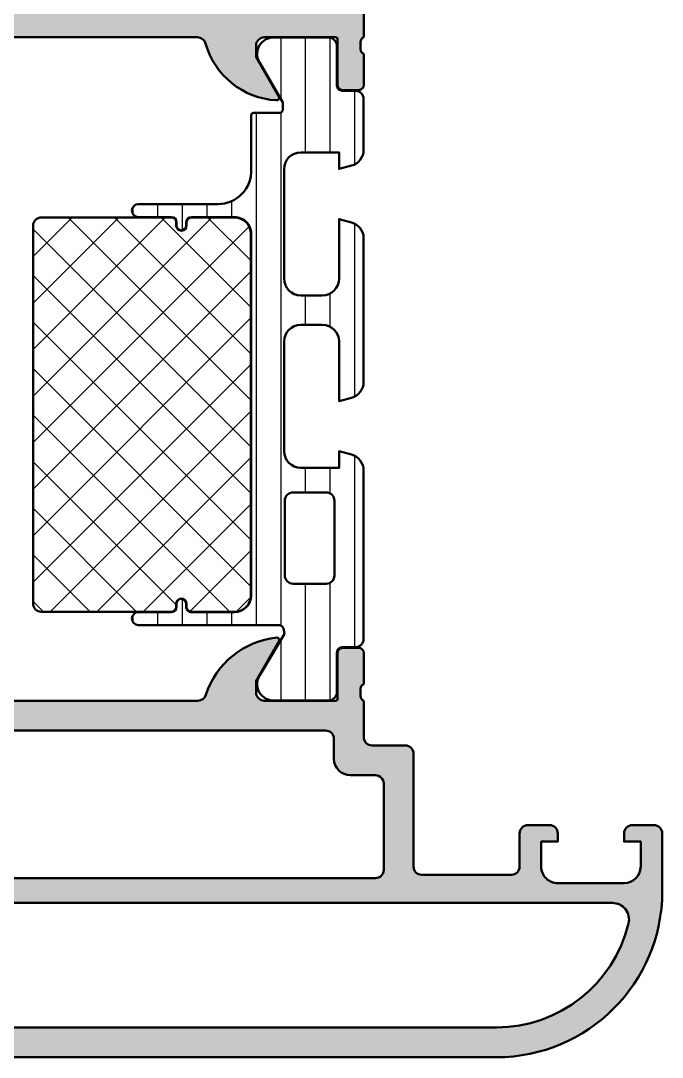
# Model space of a CAD drawing. Extents: x 0 to 75, y 0 to 102.
# Drawn here: x 36.3 to 75, y 0 to 62.5 of the extents above; entities that cross this region are included whole.
import ezdxf

# ---------------------------------------------------------------- set-up
doc = ezdxf.new("R2010")
doc.units = 0
for name, color, linetype, lineweight in [('0S-Alu contour', 7, 'Continuous', 50), ('0S-Alu hatch', 252, 'Continuous', 25), ('0S-Plastic contour', 254, 'Continuous', 50), ('0S-Plastic hatch', 253, 'Continuous', 25), ('0S-PT contour', 91, 'Continuous', 50), ('0S-PT hatch', 103, 'Continuous', 25)]:
    doc.layers.add(name, color=color, linetype=linetype, lineweight=lineweight)

# ---------------------------------------------------------------- blocks, each defined once
blk = doc.blocks.new('430690__E5E0062D_8118_4E40_9B83_D8DA14C2BE1B_')
at = {"layer": '0S-Alu hatch'}
h = blk.add_hatch(color=256, dxfattribs=at)
edge = h.paths.add_edge_path()
edge.add_ellipse((5.000017198477095, 18.2999971235823), major_axis=(-0.4999999999999864, 0), ratio=1, start_angle=180, end_angle=269.999934430183, ccw=False)
edge.add_line((5.500017198477081, 18.2999971235823), (5.500017198477195, 17.299996551378))
edge.add_ellipse((5.000018880849282, 17.29999486900591), major_axis=(-0.4999983176307435, 0), ratio=1, start_angle=89.99980721371111, end_angle=180.000192786551, ccw=False)
edge.add_line((5.000017198477195, 16.799996551378), (0.5000171984768543, 16.799996551378))
edge.add_arc((0.5000188644716843, 16.29999488538339), 0.5000016659973819, 90.00019090830882, 179.9998090904089)
edge.add_line((1.71984770782e-05, 16.29999655138941), (1.71984770816e-05, 10))
edge.add_arc((10.00001719847704, 9.999999999999986), 9.999999999999957, 180, 269.9999999999998)
edge.add_line((10.00001719847701, 2.84e-14), (65.00000000000026, 0))
edge.add_arc((65.00000000000023, 9.999999999999972), 9.999999999999972, 270.0000000000002, 360)
edge.add_line((75.0000000000002, 9.999999999999968), (74.9999999999998, 13.50000000000017))
edge.add_arc((74.49996948242188, 13.49996948242225), 0.5000305185091918, 0.0034968434056635, 89.99650315717567)
edge.add_line((74.4999999999948, 14.00000000000018), (73.19998168944792, 14.00000000000011))
edge.add_arc((73.19996642949953, 13.5000305142604), 0.4999694859725901, 89.99825123199821, 180.0078688569588)
edge.add_line((72.69999694824205, 13.49996184972019), (72.69999694824233, 13))
edge.add_line((72.69999694824233, 13), (73.69999694824187, 13.00000000000017))
edge.add_line((73.69999694824187, 13.00000000000017), (73.69999694824244, 11.5000000000003))
edge.add_ellipse((72.6999654886017, 11.50003145964108), major_axis=(-1.000031460135576, 0), ratio=1, start_angle=90.00180244786259, end_angle=179.9981975521923, ccw=False)
edge.add_line((72.69999694824119, 10.50000000000034), (68.69999694823153, 10.50000000000013))
edge.add_ellipse((68.69999694824182, 11.50000000002951), major_axis=(-1.000000000029384, 0), ratio=1, start_angle=-0.0004371304394226172, end_angle=89.99999999941048, ccw=False)
edge.add_line((67.69999694824153, 11.50000762939494), (67.69999694824256, 13.00000000000007))
edge.add_line((67.69999694824256, 13.00000000000007), (68.69999694824187, 13.00000000000045))
edge.add_line((68.69999694824187, 13.00000000000045), (68.69999694824187, 13.50000000000045))
edge.add_arc((68.19996643066409, 13.49996948242217), 0.5000305185090497, 0.0034968434056635, 89.99650315719192)
edge.add_line((68.19999694823687, 13.99999999999995), (66.89999389648372, 14.00000000000023))
edge.add_arc((66.90000205844106, 13.49999183804311), 0.500008162023732, 90.00093527614877, 179.999064723801)
edge.add_line((66.39999389648393, 13.50000000000089), (66.39999389648406, 11.50000000000094))
edge.add_ellipse((65.89996337890544, 11.50003051757919), major_axis=(-0.5000305185098881, 0), ratio=1, start_angle=90.00349684281298, end_angle=179.9965031565945, ccw=False)
edge.add_line((65.89999389647826, 11.00000000000057), (60.49999999999991, 11.00000000000028))
edge.add_ellipse((60.50000816195741, 11.50000816195801), major_axis=(-0.5000081620243395, 0), ratio=1, start_angle=0.0009352761990157887, end_angle=89.99906472383333, ccw=False)
edge.add_line((59.99999999999968, 11.50000000000023), (59.99999999999968, 18.30000305175838))
edge.add_arc((59.5000152585565, 18.3000183100818), 0.4999847416760091, 359.9982514715724, 450.0000000006001)
edge.add_line((59.50001525855126, 18.80000305175781), (57.50000762938944, 18.80000305175775))
edge.add_ellipse((57.4999923713038, 19.29998779349307), major_axis=(-0.4999847419681343, 0), ratio=1, start_angle=0.0008742896432067937, end_angle=90.0017485011789, ccw=False)
edge.add_line((57.00000762939388, 19.29998016410945), (56.99997329937824, 21.49999999999983))
edge.add_ellipse((57.07880974592126, 21.76752059199309), major_axis=(-0.2788950563275647, 0), ratio=1, start_angle=-1.1645893740703173, end_angle=73.58012358052042, ccw=False)
edge.add_line((56.79997229937807, 21.77318899999133), (56.79997229937831, 22.22678299999177))
edge.add_ellipse((57.07884039502123, 22.23244365946871), major_axis=(-0.2789255417368994, 0), ratio=1, start_angle=-73.57540544466792, end_angle=1.1628700728628019, ccw=False)
edge.add_line((56.99997329937824, 22.49998699999144), (56.99997329937835, 24.37999799999972))
edge.add_arc((56.69997329937809, 24.37999799999972), 0.3000000000002601, 0, 89.99999999998506)
edge.add_line((56.69997329937817, 24.67999799999998), (55.71999898033542, 24.67999800000001))
edge.add_arc((55.71999898033539, 24.37999799999998), 0.3000000000000327, 89.99999999999324, 180)
edge.add_line((55.41999898033535, 24.37999799999998), (55.41999898033558, 21.62000000000006))
edge.add_ellipse((55.29999898033581, 21.62000000000002), major_axis=(-0.1199999999997629, 0), ratio=1, start_angle=89.99999999999329, end_angle=180, ccw=False)
edge.add_line((55.2999989803358, 21.50000000000026), (50.99998092877266, 21.50000000000047))
edge.add_ellipse((50.99997060866207, 21.99998967988976), major_axis=(-0.4999896799958031, 0), ratio=1, start_angle=-0.001182622279827683, end_angle=90.00118262197122, ccw=False)
edge.add_line((50.49998092877277, 22.00000000000036), (50.49998092877323, 22.69999694824287))
edge.add_line((50.49998092877323, 22.69999694824287), (51.88822555767925, 25.1045227050783))
edge.add_arc((51.76126084461743, 25.16120419576186), 0.1390425465423452, 335.9423438028418, 455.6316827674685)
edge.add_arc((52.23828222420831, 20.32370918617875), 5.000000000000285, 95.63168276745193, 162.2550624251304)
edge.add_ellipse((46.99995719539424, 22.00000000000028), major_axis=(-0.4999999999999212, 0), ratio=1, start_angle=90.00000000000318, end_angle=162.2550624251343, ccw=False)
edge.add_line((46.99995719539427, 21.50000000000035), (16.49234549921826, 21.5))
edge.add_ellipse((16.49234549921834, 21.99999999999982), major_axis=(-0.4999999999998224, 0), ratio=1, start_angle=17.744937574853907, end_angle=89.99999999999102, ccw=False)
edge.add_arc((11.25402047040422, 20.32370918617872), 5.000000000000309, 17.74493757486587, 84.36831723254801)
edge.add_arc((11.73104184999533, 25.16120419576173), 0.1390425465424489, 84.36831723262974, 204.057656197141)
edge.add_line((11.6040771369334, 25.10452270507816), (12.99232176583965, 22.6999969482425))
edge.add_line((12.99232176583965, 22.6999969482425), (12.99232176583953, 22.0000000000002))
edge.add_ellipse((12.49233208594975, 21.99998967989006), major_axis=(-0.4999896799962934, 0), ratio=1, start_angle=89.99881737801991, end_angle=180.0011826219717, ccw=False)
edge.add_line((12.49232176583908, 21.50000000000027), (8.192303714276903, 21.5000000000002))
edge.add_ellipse((8.192303714276903, 21.61999999999991), major_axis=(-0.1199999999997168, 0), ratio=1, start_angle=0, end_angle=90, ccw=False)
edge.add_line((8.072303714277187, 21.61999999999991), (8.07230371427707, 24.37999800000019))
edge.add_arc((7.772303714277242, 24.37999800000016), 0.2999999999998266, 0, 90.00000000000273)
edge.add_line((7.772303714277228, 24.67999799999999), (6.792329395234702, 24.67999799999993))
edge.add_arc((6.792329395234602, 24.3799979999995), 0.300000000000427, 89.99999999998101, 180)
edge.add_line((6.492329395234175, 24.3799979999995), (6.49232939523452, 22.49998699999146))
edge.add_ellipse((6.413462299591202, 22.2324436594686), major_axis=(-0.2789255417371184, 0), ratio=1, start_angle=178.8371299270813, end_angle=253.5754054446112, ccw=False)
edge.add_line((6.692330395234336, 22.22678299999139), (6.692330395234336, 21.77318899999153))
edge.add_ellipse((6.413492948691441, 21.76752059199307), major_axis=(-0.2788950563272834, 0), ratio=1, start_angle=106.41987641950891, end_angle=181.1645893741176, ccw=False)
edge.add_line((6.49232939523452, 21.50000000000011), (6.49232939523452, 20.79999941240092))
edge.add_line((6.49232939523452, 20.79999941240092), (4.000017198477024, 20.79999941240092))
edge.add_arc((4.000017198477735, 19.79999884019666), 1.000000572204257, 90.00000000004071, 269.9999344301847)
edge.add_line((4.000016054067913, 18.79999826799306), (5.000017770681694, 18.79999712358196))
edge = h.paths.add_edge_path()
edge.add_arc((6.300016435537628, 15.99999636064314), 1, 270, 360)
edge.add_line((7.300016435537628, 15.99999636064314), (7.300016435537624, 18.69999694824248))
edge.add_ellipse((8.300016435537643, 18.69999694824248), major_axis=(-1.000000000000017, 0), ratio=1, start_angle=270.0000000000008, end_angle=360, ccw=False)
edge.add_line((8.300016435537628, 19.6999969482425), (54.70000762939386, 19.6999969482425))
edge.add_ellipse((54.70000762939386, 19.1999969482425), major_axis=(-0.5, 0), ratio=1, start_angle=180, end_angle=270, ccw=False)
edge.add_line((55.20000762939386, 19.1999969482425), (55.20000762939393, 18.00000000000029))
edge.add_arc((56.20000762939391, 18.00000000000029), 0.9999999999999928, 180, 269.9999999999972)
edge.add_line((56.20000762939387, 17.0000000000003), (57.70000457854954, 17.00000000000027))
edge.add_ellipse((57.70000457854949, 16.50000000000028), major_axis=(-0.4999999999999858, 0), ratio=1, start_angle=180, end_angle=269.9999999999951, ccw=False)
edge.add_line((58.20000457854948, 16.49999999990896), (58.20000457760002, 11.29999631295942))
edge.add_ellipse((57.70000457760002, 11.29999631295942), major_axis=(-0.5, 0), ratio=1, start_angle=90, end_angle=180, ccw=False)
edge.add_line((57.70000457760002, 10.79999631295942), (2.300016435537628, 10.79999631295943))
edge.add_ellipse((2.30001527134226, 11.29999514876407), major_axis=(-0.4999988358059877, 0), ratio=1, start_angle=-0.00013340742549416973, end_angle=90.00013340727281, ccw=False)
edge.add_line((1.800016435537628, 11.29999631295951), (1.800016435537625, 14.49999636064537))
edge.add_ellipse((2.300014992644648, 14.49999780353611), major_axis=(-0.4999985571091051, 0), ratio=1, start_angle=-90.0001653438332, end_angle=0.00016534357740738415, ccw=False)
edge.add_line((2.300016435537628, 14.99999636064314), (6.300016435537628, 14.99999636064314))
edge = h.paths.add_edge_path()
edge.add_line((65.00000000000026, 1.800395727157592), (10.00001719847708, 1.800395727157592))
edge.add_ellipse((10.00001719847709, 10.00039572715757), major_axis=(-8.199999999999976, 0), ratio=1, start_angle=13.660406249844186, end_angle=89.99999999999989, ccw=False)
edge.add_ellipse((3.00368681723755, 8.299995422363281), major_axis=(-0.9999999999999712, 0), ratio=1, start_angle=-89.9999999999992, end_angle=13.660406249844527, ccw=False)
edge.add_line((3.003686817237536, 9.299995422363253), (71.9963303812398, 9.299995422363285))
edge.add_ellipse((71.99633038123983, 8.299995422363295), major_axis=(-0.9999999999999893, 0), ratio=1, start_angle=166.339593750155, end_angle=270.00000000000165, ccw=False)
edge.add_ellipse((65.00000000000026, 10.0003957271576), major_axis=(-8.200000000000008, 0), ratio=1, start_angle=90, end_angle=166.3395937501558, ccw=False)
at = {"layer": '0S-Alu contour', "color": 7}
for points in [[(11.6040771369334, 25.10452270507816), (12.99232176583965, 22.6999969482425), (12.99232176583953, 22.0000000000002)], [(50.49998092877277, 22.00000000000036), (50.49998092877323, 22.69999694824287), (51.88822555767925, 25.1045227050783)], [(6.492329395234175, 24.3799979999995), (6.49232939523452, 22.49998699999146)], [(7.772303714277228, 24.67999799999999), (6.792329395234702, 24.67999799999993)], [(8.072303714277187, 21.61999999999991), (8.07230371427707, 24.37999800000019)], [(55.41999898033535, 24.37999799999998), (55.41999898033558, 21.62000000000006)], [(56.69997329937817, 24.67999799999998), (55.71999898033542, 24.67999800000001)], [(56.99997329937824, 22.49998699999144), (56.99997329937835, 24.37999799999972)], [(6.692330395234336, 22.22678299999139), (6.692330395234336, 21.77318899999153)], [(56.79997229937807, 21.77318899999133), (56.79997229937831, 22.22678299999177)], [(6.49232939523452, 21.50000000000011), (6.49232939523452, 20.79999941240092), (4.000017198477024, 20.79999941240092)], [(12.49232176583908, 21.50000000000027), (8.192303714276903, 21.5000000000002)], [(46.99995719539427, 21.50000000000035), (16.49234549921826, 21.5)], [(55.2999989803358, 21.50000000000026), (50.99998092877266, 21.50000000000047)], [(57.00000762939388, 19.29998016410945), (56.99997329937824, 21.49999999999983)], [(8.300016435537628, 19.6999969482425), (54.70000762939386, 19.6999969482425)], [(4.000016054067913, 18.79999826799306), (5.000017770681694, 18.79999712358196)], [(55.20000762939386, 19.1999969482425), (55.20000762939393, 18.00000000000029)], [(59.50001525855126, 18.80000305175781), (57.50000762938944, 18.80000305175775)], [(5.500017198477081, 18.2999971235823), (5.500017198477195, 17.299996551378)], [(7.300016435537628, 15.99999636064314), (7.300016435537624, 18.69999694824248)], [(59.99999999999968, 11.50000000000023), (59.99999999999968, 18.30000305175838)], [(56.20000762939387, 17.0000000000003), (57.70000457854954, 17.00000000000027)], [(1.71984770782e-05, 16.29999655138941), (1.71984770816e-05, 10)], [(5.000017198477195, 16.799996551378), (0.5000171984768543, 16.799996551378)], [(58.20000457854948, 16.49999999990896), (58.20000457760002, 11.29999631295942)], [(1.800016435537628, 11.29999631295951), (1.800016435537625, 14.49999636064537)], [(2.300016435537628, 14.99999636064314), (6.300016435537628, 14.99999636064314)], [(68.19999694823687, 13.99999999999995), (66.89999389648372, 14.00000000000023)], [(74.4999999999948, 14.00000000000018), (73.19998168944792, 14.00000000000011)], [(66.39999389648393, 13.50000000000089), (66.39999389648406, 11.50000000000094)], [(67.69999694824153, 11.50000762939494), (67.69999694824256, 13.00000000000007), (68.69999694824187, 13.00000000000045), (68.69999694824187, 13.50000000000045)], [(72.69999694824205, 13.49996184972019), (72.69999694824233, 13), (73.69999694824187, 13.00000000000017), (73.69999694824244, 11.5000000000003)], [(75.0000000000002, 9.999999999999968), (74.9999999999998, 13.50000000000017)], [(57.70000457760002, 10.79999631295942), (2.300016435537628, 10.79999631295943)], [(65.89999389647826, 11.00000000000057), (60.49999999999991, 11.00000000000028)], [(72.69999694824119, 10.50000000000034), (68.69999694823153, 10.50000000000013)], [(3.003686817237536, 9.299995422363253), (71.9963303812398, 9.299995422363285)], [(65.00000000000026, 1.800395727157592), (10.00001719847708, 1.800395727157592)], [(10.00001719847701, 2.84e-14), (65.00000000000026, 0)]]:
    blk.add_lwpolyline(points, dxfattribs=at)
for centre, radius, start, end in [((11.73104184999533, 25.16120419576173), 0.1390425465424489, 84.36831723262974, 204.057656197141), ((11.25402047040422, 20.32370918617872), 5.000000000000309, 17.74493757486587, 84.36831723254801), ((52.23828222420831, 20.32370918617875), 5.000000000000285, 95.63168276745193, 162.2550624251304), ((51.76126084461743, 25.16120419576186), 0.1390425465423452, 335.9423438028418, 95.63168276746855), ((6.792329395234602, 24.3799979999995), 0.300000000000427, 89.99999999998101, 180), ((7.772303714277242, 24.37999800000016), 0.2999999999998266, 0, 90.00000000000273), ((55.71999898033539, 24.37999799999998), 0.3000000000000327, 89.99999999999324, 180), ((56.69997329937809, 24.37999799999972), 0.3000000000002601, 0, 89.99999999998506), ((4.000017198477735, 19.79999884019666), 1.000000572204257, 90.00000000004071, 269.9999344301847), ((59.5000152585565, 18.3000183100818), 0.4999847416760091, 359.9982514715724, 90.0000000006001), ((56.20000762939391, 18.00000000000029), 0.9999999999999928, 180, 269.9999999999972), ((0.5000188644716843, 16.29999488538339), 0.5000016659973819, 90.00019090830882, 179.9998090904089), ((6.300016435537628, 15.99999636064314), 1, 270, 0), ((66.90000205844106, 13.49999183804311), 0.500008162023732, 90.00093527614877, 179.999064723801), ((68.19996643066409, 13.49996948242217), 0.5000305185090497, 0.0034968434056635, 89.99650315719192), ((73.19996642949953, 13.5000305142604), 0.4999694859725901, 89.99825123199821, 180.0078688569588), ((74.49996948242188, 13.49996948242225), 0.5000305185091918, 0.0034968434056635, 89.99650315717567), ((10.00001719847704, 9.999999999999986), 9.999999999999957, 180, 269.9999999999998), ((65.00000000000023, 9.999999999999972), 9.999999999999972, 270.0000000000002, 0)]:
    blk.add_arc(centre, radius, start, end, dxfattribs=at)
at = {"layer": '0S-Alu contour', "color": 7, "extrusion": (0, 0, -1)}
for centre, radius, start, end in [((-6.413462299591202, 22.2324436594686), 0.2789255417371184, 106.4245945553888, 181.1628700729188), ((-12.49233208594975, 21.99998967989006), 0.4999896799962934, 179.9988173780283, 270.0011826219802), ((-50.99997060866207, 21.99998967988976), 0.4999896799958031, 269.9988173780288, 0.0011826222798784), ((-57.07884039502123, 22.23244365946871), 0.2789255417368994, 358.8371299271372, 73.57540544466796), ((-6.413492948691441, 21.76752059199307), 0.2788950563272834, 178.8354106258824, 253.5801235804911), ((-8.192303714276903, 21.61999999999991), 0.1199999999997168, 270, 0), ((-16.49234549921834, 21.99999999999982), 0.4999999999998224, 270.000000000009, 342.2550624251461), ((-46.99995719539424, 22.00000000000028), 0.4999999999999212, 197.7449375748658, 269.9999999999968), ((-55.29999898033581, 21.62000000000002), 0.119999999999763, 180, 270.0000000000068), ((-57.07880974592126, 21.76752059199309), 0.2788950563275647, 286.4198764194796, 1.164589374070321), ((-8.300016435537643, 18.69999694824248), 1.000000000000017, 0, 89.9999999999992), ((-54.70000762939386, 19.1999969482425), 0.5, 90, 180), ((-5.000017198477095, 18.2999971235823), 0.4999999999999864, 90.00006556981702, 180), ((-57.4999923713038, 19.29998779349307), 0.4999847419681343, 269.9982514988211, 359.9991257103568), ((-5.000018880849282, 17.29999486900591), 0.4999983176307435, 179.999807213449, 270.000192786289), ((-57.70000457854949, 16.50000000000028), 0.4999999999999858, 90.00000000000487, 180), ((-2.300014992644648, 14.49999780353611), 0.4999985571091051, 359.9998346564226, 90.00016534383327), ((-2.30001527134226, 11.29999514876407), 0.4999988358059877, 269.9998665927272, 0.0001334074255184), ((-57.70000457760002, 11.29999631295942), 0.5, 180, 270), ((-60.50000816195741, 11.50000816195801), 0.5000081620243395, 270.0009352761667, 359.999064723801), ((-65.89996337890544, 11.50003051757919), 0.5000305185098881, 180.0034968434056, 269.996503157187), ((-68.69999694824182, 11.50000000002951), 1.000000000029384, 270.0000000005895, 0.000437130439352), ((-72.6999654886017, 11.50003145964108), 1.000031460135576, 180.0018024478078, 269.9981975521374), ((-3.00368681723755, 8.299995422363281), 0.9999999999999712, 346.3395937501555, 89.9999999999992), ((-71.99633038123983, 8.299995422363295), 0.9999999999999893, 89.99999999999837, 193.660406249845), ((-10.00001719847709, 10.00039572715757), 8.199999999999976, 270.0000000000001, 346.3395937501558), ((-65.00000000000026, 10.0003957271576), 8.200000000000008, 193.6604062498443, 270)]:
    blk.add_arc(centre, radius, start, end, dxfattribs=at)
blk = doc.blocks.new('430740__F0255A90_F2E6_4DD7_A3BB_6B92EDA70915_')
at = {"layer": '0S-PT hatch'}
h = blk.add_hatch(dxfattribs=at)
h.set_pattern_fill('ANSI37', color=256, scale=0.625, angle=90, style=0)
h.set_pattern_definition([(135, (0, 0), (-1.403165018917055, -1.403165018917055), []), (225, (0, 0), (1.403165018917055, -1.403165018917055), [])])
edge = h.paths.add_edge_path()
edge.add_line((37.05942525963035, 50.15000068619744), (37.05944433198754, 27.35001070100679))
edge.add_arc((37.54946765048849, 27.35001111092624), 0.4900233185011241, 180.0000479331366, 269.9973009558908)
edge.add_line((37.54944456685891, 26.85998779296881), (45.400018671171, 26.85998779296881))
edge.add_arc((45.400018671171, 27.14998779296888), 0.2900000000000666, 270, 360)
edge.add_line((45.69001867117107, 27.14998779296888), (45.69001867117107, 27.3499877929688))
edge.add_ellipse((46.00001409353436, 27.3499877929688), major_axis=(-0.3099954223632864, 0), ratio=1, start_angle=180, end_angle=360, ccw=False)
edge.add_line((46.31000951589764, 27.3499877929688), (46.31000951589763, 27.14998779296883))
edge.add_arc((46.60000951589766, 27.14998779296883), 0.2900000000000276, 180, 270)
edge.add_line((46.60000951589766, 26.8599877929688), (49.2000114440913, 26.85998779296881))
edge.add_arc((49.2000114440913, 27.84998779296881), 0.9899999999999948, 270, 360.0000501260389)
edge.add_line((50.19001144409092, 27.84998865908458), (50.18999237173362, 49.65000086612914))
edge.add_arc((49.19999237173399, 49.64999999999963), 0.9900000000000042, 5.01260389054e-05, 89.99999993620816)
edge.add_line((49.19999237283624, 50.63999999999964), (46.59994877021151, 50.64000000289446))
edge.add_arc((46.59994877021708, 50.35004167572104), 0.2899583271734229, 90.00000000110074, 180)
edge.add_line((46.30999044304366, 50.35004167572104), (46.30999044354033, 50.15002441408697))
edge.add_ellipse((45.99999502117706, 50.15002441407457), major_axis=(-0.3099954223632792, 0), ratio=1, start_angle=0, end_angle=180, ccw=False)
edge.add_line((45.68999959881377, 50.15002441407457), (45.68999959881376, 50.35002441406213))
edge.add_arc((45.39999959881376, 50.35002441406214), 0.2900000000000133, 0, 90.00000000000142)
edge.add_line((45.39999959881375, 50.64002441406215), (37.54944857813067, 50.64002441460584))
edge.add_arc((37.54944857813101, 50.15000109610501), 0.4900233185008318, 90.00000000004071, 180.0000479331366)
at = {"layer": '0S-PT contour', "color": 7}
for points in [[(45.39999959881375, 50.64002441406215), (37.54944857813067, 50.64002441460584)], [(49.19999237283624, 50.63999999999964), (46.59994877021151, 50.64000000289446)], [(37.05942525963035, 50.15000068619744), (37.05944433198754, 27.35001070100679)], [(45.68999959881377, 50.15002441407457), (45.68999959881376, 50.35002441406213)], [(46.30999044304366, 50.35004167572104), (46.30999044354033, 50.15002441408697)], [(50.19001144409092, 27.84998865908458), (50.18999237173362, 49.65000086612914)], [(45.69001867117107, 27.14998779296888), (45.69001867117107, 27.3499877929688)], [(46.31000951589764, 27.3499877929688), (46.31000951589763, 27.14998779296883)], [(37.54944456685891, 26.85998779296881), (45.400018671171, 26.85998779296881)], [(46.60000951589766, 26.8599877929688), (49.2000114440913, 26.85998779296881)]]:
    blk.add_lwpolyline(points, dxfattribs=at)
for centre, radius, start, end in [((37.54944857813101, 50.15000109610501), 0.4900233185008318, 90.00000000004071, 180.0000479331366), ((45.39999959881376, 50.35002441406214), 0.2900000000000133, 0, 90.00000000000142), ((46.59994877021708, 50.35004167572104), 0.2899583271734229, 90.00000000110074, 180), ((49.19999237173399, 49.64999999999963), 0.9900000000000042, 5.01260389054e-05, 89.99999993620816), ((49.2000114440913, 27.84998779296881), 0.9899999999999948, 270, 5.01260389054e-05), ((37.54946765048849, 27.35001111092624), 0.4900233185011241, 180.0000479331366, 269.9973009558908), ((45.400018671171, 27.14998779296888), 0.2900000000000666, 270, 0), ((46.60000951589766, 27.14998779296883), 0.2900000000000276, 180, 270)]:
    blk.add_arc(centre, radius, start, end, dxfattribs=at)
at = {"layer": '0S-PT contour', "color": 7, "extrusion": (0, 0, -1)}
for centre, radius, start, end in [((-45.99999502117706, 50.15002441407457), 0.3099954223632793, 180, 0), ((-46.00001409353436, 27.3499877929688), 0.3099954223632864, 0, 180)]:
    blk.add_arc(centre, radius, start, end, dxfattribs=at)
blk = doc.blocks.new('284487__093037C6_2211_4BB5_A2A9_9658FE0EE45C___2EB2889F_6F82_4CEA_95A3_E77ADD139BBC_')
at = {"layer": '0S-Plastic hatch'}
h = blk.add_hatch(dxfattribs=at)
h.set_pattern_fill('ANSI31', color=256, scale=0.4680000000000001, angle=45, style=0)
h.set_pattern_definition([(90, (0, 0), (-1.4859, 0), [])])
edge = h.paths.add_edge_path()
edge.add_line((50.21001140042255, 56.79999996007882), (50.21001140042276, 53.53017268650583))
edge.add_ellipse((48.20161144401161, 53.4499878058378), major_axis=(-2.010000000000017, 0), ratio=1, start_angle=90.00000000000142, end_angle=182.2863058229294, ccw=False)
edge.add_line((48.20161144401166, 51.43998780583778), (43.40001557574474, 51.43998780583732))
edge.add_arc((43.40001557574473, 51.04999390935295), 0.389993896484377, 89.99999999999793, 269.9999999999979)
edge.add_line((43.40001557574471, 50.66000001286857), (45.4000186275025, 50.66000001286795))
edge.add_ellipse((45.40001862750242, 50.350000012868), major_axis=(-0.3099999999999525, 0), ratio=1, start_angle=180, end_angle=269.99999999998295, ccw=False)
edge.add_line((45.71001862750237, 50.350000012868), (45.71001862750248, 50.15000001286515))
edge.add_arc((46.00001404986577, 50.15000001286518), 0.2899954223632832, 180, 360)
edge.add_line((46.29000947222905, 50.1500000128652), (46.29000947222915, 50.35000001286806))
edge.add_ellipse((46.60000947222923, 50.35000001286788), major_axis=(-0.3100000000000733, 0), ratio=1, start_angle=270.00000000002103, end_angle=360, ccw=False)
edge.add_line((46.60000947222911, 50.66000001286795), (49.19997325570777, 50.66000001286885))
edge.add_ellipse((49.19997325570813, 49.65000001286871), major_axis=(-1.01000000000014, 0), ratio=1, start_angle=180, end_angle=270.0000000000201, ccw=False)
edge.add_line((50.20997325570827, 49.65000001286871), (50.20997325570986, 27.84998780583778))
edge.add_ellipse((49.19997325570975, 27.8499878058377), major_axis=(-1.010000000000111, 0), ratio=1, start_angle=90.0000000000008, end_angle=180, ccw=False)
edge.add_line((49.19997325570976, 26.83998780583759), (46.60000947222923, 26.83998780583753))
edge.add_ellipse((46.60000947222922, 27.14998780583771), major_axis=(-0.3100000000001799, 0), ratio=1, start_angle=0, end_angle=90.00000000000131, ccw=False)
edge.add_line((46.29000947222905, 27.14998780583771), (46.29000947222915, 27.34998780584006))
edge.add_arc((46.00001404986582, 27.3499878058401), 0.289995422363333, 0, 180)
edge.add_line((45.71001862750249, 27.34998780584013), (45.71001862750248, 27.14998780583771))
edge.add_ellipse((45.40001862750236, 27.14998780583771), major_axis=(-0.3100000000001231, 0), ratio=1, start_angle=90, end_angle=180, ccw=False)
edge.add_line((45.40001862750236, 26.83998780583759), (43.40001557574481, 26.83998780583759))
edge.add_arc((43.40001557574483, 26.44999390935322), 0.3899938964843734, 90.00000000000207, 270.0000000000021)
edge.add_line((43.40001557574484, 26.06000001286884), (51.8999698017059, 26.06000001286873))
edge.add_ellipse((51.85875686382712, 25.75050317929652), major_axis=(-0.3122287562666532, 0), ratio=1, start_angle=198.5822974111386, end_angle=262.4150528906027, ccw=False)
edge.add_line((52.15470817122234, 25.85000001286864), (52.20941963806331, 25.53761733040524))
edge.add_line((52.20941963806331, 25.53761733040524), (50.72307995016839, 23.03531983683404))
edge.add_arc((51.55574440660153, 22.49981808759446), 0.9899960709244084, 147.2541873267286, 261.7771036411059)
edge.add_line((51.41415075952553, 21.52000001287166), (54.88997789533479, 21.52000001286452))
edge.add_arc((54.88997856054665, 22.00999532519037), 0.4899953123263007, 269.9999222159255, 360.0002246949927)
edge.add_line((55.37997387286918, 22.00999724678903), (55.37964192237645, 24.40999701287148))
edge.add_ellipse((55.68964192237654, 24.40999701287139), major_axis=(-0.3100000000000946, 0), ratio=1, start_angle=269.9999999999961, end_angle=360, ccw=False)
edge.add_line((55.68964192237657, 24.71999701287149), (56.49997324078114, 24.71999701287143))
edge.add_arc((56.49997324078118, 25.20999701287153), 0.4900000000000908, 269.9999999999966, 360)
edge.add_line((56.98997324078127, 25.20999701287153), (56.98997329254916, 35.38101123772587))
edge.add_arc((55.99881161663759, 35.38022913144557), 0.9911619844839016, 0.045210968882921, 74.93675465679476)
edge.add_line((56.25639986222826, 36.33733433737623), (55.51001169857201, 36.5369694059675))
edge.add_line((55.51001169857201, 36.5369694059675), (55.51003451748923, 35.53999568515346))
edge.add_line((55.51003451748923, 35.53999568515346), (53.20001487797778, 35.53999568521409))
edge.add_ellipse((53.20012658485007, 36.55011087038366), major_axis=(-1.010115191346301, 0), ratio=1, start_angle=0.006706902609494136, end_angle=89.99366375994282, ccw=False)
edge.add_line((52.19001140042429, 36.54999262879143), (52.19000834873273, 43.15029558124642))
edge.add_ellipse((53.20011814955361, 43.15017620429957), major_axis=(-1.010109807875004, 0), ratio=1, start_angle=270.0062718045335, end_angle=359.99322866173117, ccw=False)
edge.add_line((53.20000757925832, 44.16028600612285), (54.50001640254379, 44.16028600605313))
edge.add_ellipse((54.49989642369523, 43.15014813886068), major_axis=(-1.010137874317682, 0), ratio=1, start_angle=180.0078199348716, end_angle=269.99319470951025, ccw=False)
edge.add_line((55.5100342886046, 43.15028600612474), (55.51003428860496, 39.56331722504884))
edge.add_line((55.51003428860496, 39.56331722504884), (56.2564005216937, 39.76288038897645))
edge.add_arc((55.99887078676712, 40.71998736674637), 0.9911484910280784, 285.0599525904911, 359.959470041928)
edge.add_line((56.99001902981571, 40.71928624698196), (56.99001903292888, 49.38126566087223))
edge.add_arc((55.99882648077435, 49.38048353022928), 0.99119286073648, 0.0452109688184296, 74.93675467083973)
edge.add_line((56.25642275040882, 50.33761855155353), (55.51003428860489, 50.53725369988991))
edge.add_line((55.51003428860489, 50.53725369988991), (55.51003428851053, 46.95027852771192))
edge.add_ellipse((54.49989651912277, 46.95041767133407), major_axis=(-1.010137778971088, 0), ratio=1, start_angle=90.00673289351028, end_angle=179.9921076683348, ccw=False)
edge.add_line((54.5000152215846, 45.94027989933741), (53.20000647917835, 45.94027989939792))
edge.add_ellipse((53.20011818776959, 46.95038973924713), major_axis=(-1.010109846026163, 0), ratio=1, start_angle=0.006706771698986813, end_angle=89.99366362890947, ccw=False)
edge.add_line((52.19000834866365, 46.95027150058854), (52.19000834873297, 53.55028107569792))
edge.add_ellipse((53.2001265492824, 53.55016169777827), major_axis=(-1.010118207603596, 0), ratio=1, start_angle=270.0062718057139, end_angle=359.99322866280767, ccw=False)
edge.add_line((53.20001597804683, 54.56027989933009), (55.51003451748906, 54.5602798993301))
edge.add_line((55.51003451748906, 54.5602798993301), (55.51001169854635, 53.56330506509122))
edge.add_line((55.51001169854635, 53.56330506509122), (56.25642340987682, 53.76288038897628))
edge.add_arc((55.99890438761798, 54.71994755252016), 0.9911072607740642, 285.059952600875, 359.9594700336549)
edge.add_line((56.99001140042277, 54.71924646177814), (56.99001140042277, 57.79000296007588))
edge.add_arc((56.50001140042274, 57.79000296007589), 0.4900000000000376, 0, 89.999999999995)
edge.add_line((56.50001140042277, 58.28000296007592), (55.68964192237627, 58.28000296007597))
edge.add_ellipse((55.68964192239149, 58.59000296009106), major_axis=(-0.3100000000150942, 0), ratio=1, start_angle=-0.007924740052089874, end_angle=89.9999999971883, ccw=False)
edge.add_line((55.37964192534161, 58.59004583706087), (55.37997386809346, 60.98993620935659))
edge.add_arc((54.88997789533488, 60.9900039826372), 0.4899959774455662, 359.9920751942273, 449.9999999999992)
edge.add_line((54.88997789533489, 61.47999996008277), (51.41415075952553, 61.47999996007579))
edge.add_arc((51.55574440660156, 60.50018188535296), 0.9899960709244545, 98.2228963588958, 212.7458126732714)
edge.add_line((50.72307995016839, 59.96468013611335), (52.10996980170601, 57.56674177198028))
edge.add_line((52.10996980170601, 57.56674177198028), (52.10996980170589, 57.14999996007842))
edge.add_ellipse((51.89996980170608, 57.14999996007849), major_axis=(-0.2099999999998161, 0), ratio=1, start_angle=89.99999999999233, end_angle=180, ccw=False)
edge.add_line((51.89996980170604, 56.93999996007867), (50.35001140042256, 56.93999996007885))
edge.add_arc((50.35001140042254, 56.79999996007885), 0.1400000000000006, 89.99999999999419, 180)
edge = h.paths.add_edge_path()
edge.add_line((55.23179853104082, 33.55472363546061), (55.23179477340173, 29.05472363546072))
edge.add_ellipse((54.7317947734019, 29.05472401122457), major_axis=(-0.4999999999999706, 0), ratio=1, start_angle=90.00000000000728, end_angle=179.9999569457603, ccw=False)
edge.add_line((54.73179477340196, 28.5547240112246), (52.73179793572913, 28.5547240112246))
edge.add_ellipse((52.73179793572912, 29.05472401122459), major_axis=(-0.4999999999999965, 0), ratio=1, start_angle=0, end_angle=90.0000000000008, ccw=False)
edge.add_line((52.23179793572914, 29.05472401122459), (52.23179793572914, 33.55472401122459))
edge.add_ellipse((52.73179793572907, 33.55472401122453), major_axis=(-0.4999999999999432, 0), ratio=1, start_angle=269.9999999999935, end_angle=360, ccw=False)
edge.add_line((52.73179793572913, 34.05472401122447), (54.73179853104094, 34.05472401122448))
edge.add_ellipse((54.73179853104095, 33.55472401122447), major_axis=(-0.5000000000000071, 0), ratio=1, start_angle=179.9999569372959, end_angle=270.00000000000165, ccw=False)
at = {"layer": '0S-Alu contour', "color": 7}
for points in [[(52.73179793572913, 34.05472401122447), (54.73179853104094, 34.05472401122448)], [(52.23179793572914, 29.05472401122459), (52.23179793572914, 33.55472401122459)], [(55.23179853104082, 33.55472363546061), (55.23179477340173, 29.05472363546072)], [(54.73179477340196, 28.5547240112246), (52.73179793572913, 28.5547240112246)]]:
    blk.add_lwpolyline(points, dxfattribs=at)
at = {"layer": '0S-Alu contour', "color": 7, "extrusion": (0, 0, -1)}
for centre, radius, start, end in [((-52.73179793572907, 33.55472401122453), 0.4999999999999432, 0, 90.00000000000651), ((-54.73179853104095, 33.55472401122447), 0.5000000000000071, 89.99999999999837, 180.0000430627042), ((-52.73179793572912, 29.05472401122459), 0.4999999999999965, 269.9999999999992, 0), ((-54.7317947734019, 29.05472401122457), 0.4999999999999706, 180.0000430542398, 269.9999999999927)]:
    blk.add_arc(centre, radius, start, end, dxfattribs=at)
at = {"layer": '0S-Plastic contour', "color": 7}
for points in [[(54.88997789533489, 61.47999996008277), (51.41415075952553, 61.47999996007579)], [(55.37964192534161, 58.59004583706087), (55.37997386809346, 60.98993620935659)], [(50.72307995016839, 59.96468013611335), (52.10996980170601, 57.56674177198028), (52.10996980170589, 57.14999996007842)], [(56.50001140042277, 58.28000296007592), (55.68964192237627, 58.28000296007597)], [(56.99001140042277, 54.71924646177814), (56.99001140042277, 57.79000296007588)], [(51.89996980170604, 56.93999996007867), (50.35001140042256, 56.93999996007885)], [(50.21001140042255, 56.79999996007882), (50.21001140042276, 53.53017268650583)], [(53.20001597804683, 54.56027989933009), (55.51003451748906, 54.5602798993301), (55.51001169854635, 53.56330506509122), (56.25642340987682, 53.76288038897628)], [(52.19000834866365, 46.95027150058854), (52.19000834873297, 53.55028107569792)], [(48.20161144401166, 51.43998780583778), (43.40001557574474, 51.43998780583732)], [(43.40001557574471, 50.66000001286857), (45.4000186275025, 50.66000001286795)], [(46.60000947222911, 50.66000001286795), (49.19997325570777, 50.66000001286885)], [(45.71001862750237, 50.350000012868), (45.71001862750248, 50.15000001286515)], [(46.29000947222905, 50.1500000128652), (46.29000947222915, 50.35000001286806)], [(56.25642275040882, 50.33761855155353), (55.51003428860489, 50.53725369988991), (55.51003428851053, 46.95027852771192)], [(50.20997325570827, 49.65000001286871), (50.20997325570986, 27.84998780583778)], [(56.99001902981571, 40.71928624698196), (56.99001903292888, 49.38126566087223)], [(54.5000152215846, 45.94027989933741), (53.20000647917835, 45.94027989939792)], [(53.20000757925832, 44.16028600612285), (54.50001640254379, 44.16028600605313)], [(52.19001140042429, 36.54999262879143), (52.19000834873273, 43.15029558124642)], [(55.5100342886046, 43.15028600612474), (55.51003428860496, 39.56331722504884), (56.2564005216937, 39.76288038897645)], [(56.25639986222826, 36.33733433737623), (55.51001169857201, 36.5369694059675), (55.51003451748923, 35.53999568515346), (53.20001487797778, 35.53999568521409)], [(56.98997324078127, 25.20999701287153), (56.98997329254916, 35.38101123772587)], [(45.71001862750249, 27.34998780584013), (45.71001862750248, 27.14998780583771)], [(46.29000947222905, 27.14998780583771), (46.29000947222915, 27.34998780584006)], [(45.40001862750236, 26.83998780583759), (43.40001557574481, 26.83998780583759)], [(49.19997325570976, 26.83998780583759), (46.60000947222923, 26.83998780583753)], [(43.40001557574484, 26.06000001286884), (51.8999698017059, 26.06000001286873)], [(52.15470817122234, 25.85000001286864), (52.20941963806331, 25.53761733040524), (50.72307995016839, 23.03531983683404)], [(55.37997387286918, 22.00999724678903), (55.37964192237645, 24.40999701287148)], [(55.68964192237657, 24.71999701287149), (56.49997324078114, 24.71999701287143)], [(51.41415075952553, 21.52000001287166), (54.88997789533479, 21.52000001286452)]]:
    blk.add_lwpolyline(points, dxfattribs=at)
for centre, radius, start, end in [((51.55574440660156, 60.50018188535296), 0.9899960709244545, 98.2228963588958, 212.7458126732714), ((54.88997789533488, 60.9900039826372), 0.4899959774455662, 359.9920751942273, 89.99999999999918), ((56.50001140042274, 57.79000296007589), 0.4900000000000376, 0, 89.999999999995), ((50.35001140042254, 56.79999996007885), 0.1400000000000006, 89.99999999999419, 180), ((55.99890438761798, 54.71994755252016), 0.9911072607740642, 285.059952600875, 359.9594700336549), ((43.40001557574473, 51.04999390935295), 0.389993896484377, 89.99999999999793, 269.9999999999979), ((46.00001404986577, 50.15000001286518), 0.2899954223632832, 180, 0), ((55.99882648077435, 49.38048353022928), 0.99119286073648, 0.0452109688184296, 74.93675467083973), ((55.99887078676712, 40.71998736674637), 0.9911484910280784, 285.0599525904911, 359.959470041928), ((55.99881161663759, 35.38022913144557), 0.9911619844839016, 0.045210968882921, 74.93675465679476), ((46.00001404986582, 27.3499878058401), 0.289995422363333, 0, 180), ((43.40001557574483, 26.44999390935322), 0.3899938964843734, 90.00000000000207, 270.0000000000021), ((56.49997324078118, 25.20999701287153), 0.4900000000000908, 269.9999999999966, 0), ((51.55574440660153, 22.49981808759446), 0.9899960709244084, 147.2541873267286, 261.7771036411059), ((54.88997856054665, 22.00999532519037), 0.4899953123263007, 269.9999222159255, 0.0002246949926809)]:
    blk.add_arc(centre, radius, start, end, dxfattribs=at)
at = {"layer": '0S-Plastic contour', "color": 7, "extrusion": (0, 0, -1)}
for centre, radius, start, end in [((-55.68964192239149, 58.59000296009106), 0.3100000000150942, 270.0000000028117, 0.0079247400522072), ((-51.89996980170608, 57.14999996007849), 0.2099999999998161, 180, 270.0000000000077), ((-53.2001265492824, 53.55016169777827), 1.010118207603596, 0.0067713371923375, 89.9937281942861), ((-48.20161144401161, 53.4499878058378), 2.010000000000017, 177.7136941770706, 269.9999999999986), ((-45.40001862750242, 50.350000012868), 0.3099999999999525, 90.00000000001705, 180), ((-46.60000947222923, 50.35000001286788), 0.3100000000000733, 0, 89.999999999979), ((-49.19997325570813, 49.65000001286871), 1.01000000000014, 89.99999999997985, 180), ((-53.20011818776959, 46.95038973924713), 1.010109846026163, 270.0063363710905, 359.993293228301), ((-54.49989651912277, 46.95041767133407), 1.010137778971088, 180.0078923316652, 269.9932671064897), ((-53.20011814955361, 43.15017620429957), 1.010109807875004, 0.0067713382688301, 89.9937281954665), ((-54.49989642369523, 43.15014813886068), 1.010137874317682, 90.00680529048977, 179.9921800651284), ((-53.20012658485007, 36.55011087038366), 1.010115191346301, 270.0063362400572, 359.9932930973905), ((-49.19997325570975, 27.8499878058377), 1.010000000000111, 180, 269.9999999999992), ((-45.40001862750236, 27.14998780583771), 0.3100000000001231, 180, 270), ((-46.60000947222922, 27.14998780583771), 0.3100000000001799, 269.9999999999987, 0), ((-51.85875686382712, 25.75050317929652), 0.3122287562666532, 97.5849471093973, 161.4177025888614), ((-55.68964192237654, 24.40999701287139), 0.3100000000000946, 0, 90.00000000000394)]:
    blk.add_arc(centre, radius, start, end, dxfattribs=at)
blk = doc.blocks.new('430200__19F2C8B2_58EF_4338_A66D_4EC13E8A9B59_')
at = {"layer": '0S-Alu hatch'}
h = blk.add_hatch(color=256, dxfattribs=at)
edge = h.paths.add_edge_path()
edge.add_line((6.999970203379376, 87.99999325922859), (6.999970203379405, 63.10003412983358))
edge.add_ellipse((6.499970203379319, 63.10003412983373), major_axis=(-0.5000000000000853, 0), ratio=1, start_angle=89.99999999998369, end_angle=180, ccw=False)
edge.add_line((6.499970203379177, 62.60003412983365), (3.999946203140751, 62.60003412983365))
edge.add_arc((3.999946203140765, 62.10003412983372), 0.499999999999929, 90.0000000000016, 180)
edge.add_line((3.499946203140837, 62.10003412983372), (3.499946203140837, 61.99999088314871))
edge.add_arc((3.999946203140765, 61.99999088314868), 0.499999999999929, 180, 269.9999999999951)
edge.add_line((3.999946203140723, 61.49999088314875), (6.492283576885185, 61.49999088314875))
edge.add_ellipse((6.413447130342163, 61.23247029115564), major_axis=(-0.2788950563274284, 0), ratio=1, start_angle=178.8354106259059, end_angle=253.5801235805121, ccw=False)
edge.add_line((6.692284576885205, 61.22680188315728), (6.692284576885199, 60.77320788315725))
edge.add_ellipse((6.413416481242038, 60.7675472236802), major_axis=(-0.2789255417371433, 0), ratio=1, start_angle=106.42459455535439, end_angle=181.1628700728853, ccw=False)
edge.add_line((6.492283576885202, 60.50000388315726), (6.492283576885185, 58.61999288314878))
edge.add_arc((6.792283576885225, 58.6199928831488), 0.3000000000000398, 180, 270.0000000000027)
edge.add_line((6.792283576885239, 58.31999288314875), (7.772257895927978, 58.31999288314875))
edge.add_arc((7.772257895927992, 58.61999288314875), 0.2999999999999971, 269.9999999999973, 360)
edge.add_line((8.07225789592799, 58.61999288314875), (8.072257895927976, 61.37999088314875))
edge.add_ellipse((8.19225026653345, 61.37999088314875), major_axis=(-0.1199923706054733, 0), ratio=1, start_angle=270, end_angle=360, ccw=False)
edge.add_line((8.19225026653345, 61.49998325375422), (12.49227594749067, 61.49998325375423))
edge.add_ellipse((12.49229138458384, 60.99999869102476), major_axis=(-0.4999845629677774, 0), ratio=1, start_angle=179.9991052558096, end_angle=270.00176901518995, ccw=False)
edge.add_line((12.99227594749065, 60.99999088314979), (12.99227594749067, 60.29998630551204))
edge.add_line((12.99227594749067, 60.29998630551204), (11.60403131858442, 57.89546817807064))
edge.add_arc((11.72787726737098, 57.83755965032963), 0.1367158243071119, 154.9399071397933, 284.928266631359)
edge.add_arc((11.41329615687918, 62.51625634504268), 4.823498731231913, 274.1587439554682, 343.4516124387958)
edge.add_ellipse((16.51629309892144, 60.99999088314918), major_axis=(-0.4999999999996266, 0), ratio=1, start_angle=269.9999999999992, end_angle=343.4516124387951, ccw=False)
edge.add_line((16.51629309892145, 61.4999908831488), (46.97895615396902, 61.49999088314885))
edge.add_ellipse((46.97895615396906, 60.99999088314898), major_axis=(-0.4999999999998792, 0), ratio=1, start_angle=195.5026065571003, end_angle=270.0000000000049, ccw=False)
edge.add_arc((51.9779330721576, 62.38657478982087), 4.68771483013711, 195.5026065570951, 266.9579243877493)
edge.add_arc((51.76728355279239, 57.83513607748216), 0.135158616301025, 253.616210323016, 386.5152777472297)
edge.add_line((51.88822555767901, 57.89547580746508), (50.49998092877276, 60.29999393490649))
edge.add_line((50.49998092877276, 60.29999393490649), (50.49998092877276, 60.9999985125432))
edge.add_ellipse((50.99996549167959, 61.00000632041921), major_axis=(-0.4999845629677895, 0), ratio=1, start_angle=-90.00176901519148, end_angle=0.000894744190475194, ccw=False)
edge.add_line((50.99998092877277, 61.49999088314869), (55.29999877226075, 61.49999833918916))
edge.add_ellipse((55.29999898033544, 61.37999833918934), major_axis=(-0.1200000000000002, 0), ratio=1, start_angle=180, end_angle=270.00009934834884, ccw=False)
edge.add_line((55.41999898033544, 61.37999833918934), (55.41999898033544, 58.62000051254321))
edge.add_arc((55.71999898033544, 58.6200005125432), 0.2999999999999971, 180, 270.0000000000013)
edge.add_line((55.71999898033545, 58.32000051254321), (56.69997329937822, 58.32000051254321))
edge.add_arc((56.69997329937821, 58.62000051254323), 0.3000000000000185, 270.0000000000013, 360)
edge.add_line((56.99997329937823, 58.62000051254323), (56.99997329937823, 60.50001151255172))
edge.add_ellipse((57.07884039502141, 60.76755485307467), major_axis=(-0.2789255417371599, 0), ratio=1, start_angle=-1.1628700728862214, end_angle=73.57540544464422, ccw=False)
edge.add_line((56.79997229937823, 60.77321551255173), (56.79997229937823, 61.22680951255173))
edge.add_ellipse((57.07880974592129, 61.2324779205501), major_axis=(-0.2788950563274377, 0), ratio=1, start_angle=-73.58012358050507, end_angle=1.16458937409692, ccw=False)
edge.add_line((56.99997329937822, 61.49999851254321), (56.99997020337928, 62.84999088314894))
edge.add_arc((56.49997020337931, 62.84999088314892), 0.4999999999999716, 0, 90.00000000000325)
edge.add_line((56.49997020337928, 63.34999088314889), (52.49997020337929, 63.34999088314889))
edge.add_ellipse((52.49997020337929, 63.84999088314889), major_axis=(-0.5, 0), ratio=1, start_angle=0, end_angle=90, ccw=False)
edge.add_line((51.99997020337928, 63.84999088314889), (51.99997020337928, 76.49999088314881))
edge.add_ellipse((52.52499715737191, 76.99999088314881), major_axis=(-0.7250195186467593, 0), ratio=1, start_angle=-43.60134995159302, end_angle=43.60134995159302, ccw=False)
edge.add_line((51.99997020337928, 77.49999088314881), (51.99997020337928, 81.4999634173286))
edge.add_ellipse((52.52499715737191, 81.99996341732862), major_axis=(-0.7250195186467593, 0), ratio=1, start_angle=-43.60134995159302, end_angle=43.60134995159302, ccw=False)
edge.add_line((51.99997020337928, 82.4999634173286), (51.99997020337928, 89.19999088314891))
edge.add_line((51.99997020337928, 89.19999088314891), (54.49997020337928, 89.19999088314891))
edge.add_arc((54.49997020337934, 89.69999088314886), 0.4999999999999432, 269.9999999999935, 360)
edge.add_line((54.99997020337929, 89.69999088314886), (54.99997020337929, 89.99999088314875))
edge.add_arc((54.49997020337925, 89.99999088314877), 0.5000000000000285, 0, 89.99999999999675)
edge.add_line((54.49997020337928, 90.49999088314883), (45.49997020337917, 90.49999088314883))
edge.add_ellipse((45.49997020337922, 90.99999088314875), major_axis=(-0.4999999999999432, 0), ratio=1, start_angle=0, end_angle=89.99999999999352, ccw=False)
edge.add_line((44.99997020337928, 90.99999088314875), (44.99997020337928, 98.49999088314881))
edge.add_arc((44.49997020337928, 98.49999088314881), 0.5, 0, 90)
edge.add_line((44.49997020337928, 98.99999088314881), (35.49994925489824, 98.99999088314887))
edge.add_ellipse((35.49994925489819, 99.49999088314894), major_axis=(-0.500000000000071, 0), ratio=1, start_angle=0, end_angle=90.00000000000568, ccw=False)
edge.add_line((34.99994925489812, 99.49999088314894), (34.99994925489812, 101.4999904651394))
edge.add_arc((34.49994925489807, 101.4999904651393), 0.5000000000000498, 0, 90.00000000000651)
edge.add_line((34.49994925489801, 101.9999904651394), (26.49997020337918, 101.9999904651394))
edge.add_arc((26.49997020337918, 100.9999904651394), 1, 90, 180)
edge.add_line((25.49997020337918, 100.9999904651394), (25.49997020337917, 93.99999088315006))
edge.add_ellipse((24.99997020337928, 93.99999088315006), major_axis=(-0.4999999999998935, 0), ratio=1, start_angle=90, end_angle=180, ccw=False)
edge.add_line((24.99997020337928, 93.49999088315016), (10.99997020338099, 93.49999088315018))
edge.add_arc((10.99997020338095, 92.9999908831501), 0.500000000000071, 89.99999999999511, 180)
edge.add_line((10.49997020338088, 92.9999908831501), (10.49997020338099, 88.99999325922867))
edge.add_ellipse((9.999970203381025, 88.99999325922872), major_axis=(-0.4999999999999716, 0), ratio=1, start_angle=89.99999999999511, end_angle=180, ccw=False)
edge.add_line((9.999970203380983, 88.49999325922875), (7.499970203379263, 88.49999325922877))
edge.add_arc((7.499970203379419, 87.99999325922875), 0.5000000000000427, 90.0000000000179, 180)
edge = h.paths.add_edge_path()
edge.add_arc((11.29997020338113, 87.69999325922865), 1.000000000000014, 270, 360)
edge.add_line((12.29997020338115, 87.69999325922865), (12.29997020338092, 91.19999088315015))
edge.add_ellipse((12.79997020338093, 91.19999088315015), major_axis=(-0.5000000000000142, 0), ratio=1, start_angle=270.00000000001387, end_angle=360, ccw=False)
edge.add_line((12.79997020338081, 91.69999088315016), (26.29997020337924, 91.6999908831502))
edge.add_arc((26.29997020337924, 92.69999088315024), 1, 270, 360)
edge.add_line((27.29997020337924, 92.69999088315024), (27.29997020337924, 99.69999046513973))
edge.add_ellipse((27.79997020337898, 99.69999046513972), major_axis=(-0.4999999999997442, 0), ratio=1, start_angle=269.99999999998454, end_angle=360, ccw=False)
edge.add_line((27.79997020337912, 100.1999904651394), (32.69994925489805, 100.1999904651393))
edge.add_ellipse((32.69994925489809, 99.69999046513927), major_axis=(-0.5000000000000853, 0), ratio=1, start_angle=180, end_angle=270.0000000000041, ccw=False)
edge.add_line((33.19994925489818, 99.69999046513936), (33.19994925489848, 98.19999088314887))
edge.add_arc((34.19994925489852, 98.19999088314887), 1.000000000000042, 180, 269.9999999999996)
edge.add_line((34.19994925489851, 97.19999088314881), (42.69997020337933, 97.19999088314881))
edge.add_ellipse((42.69997020337935, 96.69999088314884), major_axis=(-0.4999999999999716, 0), ratio=1, start_angle=180, end_angle=270.00000000000324, ccw=False)
edge.add_line((43.19997020337932, 96.69999088314889), (43.19997020337933, 89.79999088314881))
edge.add_arc((44.19997020337933, 89.79999088314881), 1, 180, 270)
edge.add_line((44.19997020337933, 88.79999088314882), (49.79997020337912, 88.79999088314887))
edge.add_ellipse((49.79997020337918, 88.29999088314884), major_axis=(-0.500000000000057, 0), ratio=1, start_angle=180, end_angle=270.0000000000065, ccw=False)
edge.add_line((50.29997020337924, 88.29999088314888), (50.29997020337912, 85.79998290016742))
edge.add_line((50.29997020337912, 85.79998290016742), (49.49997020337917, 84.99998290016792))
edge.add_line((49.49997020337917, 84.99998290016792), (49.49997020337906, 73.99997690180514))
edge.add_line((49.49997020337906, 73.99997690180514), (50.29997020337912, 73.19997690180558))
edge.add_line((50.29997020337912, 73.19997690180558), (50.29997020337935, 63.7499908831489))
edge.add_ellipse((49.79997020337935, 63.7499908831489), major_axis=(-0.5, 0), ratio=1, start_angle=89.9999999999992, end_angle=180, ccw=False)
edge.add_line((49.79997020337934, 63.24999088314889), (9.29997020337936, 63.24999088314888))
edge.add_ellipse((9.29997020337936, 63.74999088314888), major_axis=(-0.5, 0), ratio=1, start_angle=0, end_angle=90, ccw=False)
edge.add_line((8.79997020337936, 63.74999088314888), (8.799970203379244, 86.19999325922858))
edge.add_ellipse((9.299970203379331, 86.19999325922858), major_axis=(-0.5000000000000853, 0), ratio=1, start_angle=270.00000000001137, end_angle=360, ccw=False)
edge.add_line((9.299970203379232, 86.69999325922866), (11.29997020338113, 86.69999325922863))
at = {"layer": '0S-Alu contour', "color": 7}
for points in [[(34.49994925489801, 101.9999904651394), (26.49997020337918, 101.9999904651394)], [(34.99994925489812, 99.49999088314894), (34.99994925489812, 101.4999904651394)], [(25.49997020337918, 100.9999904651394), (25.49997020337917, 93.99999088315006)], [(27.79997020337912, 100.1999904651394), (32.69994925489805, 100.1999904651393)], [(27.29997020337924, 92.69999088315024), (27.29997020337924, 99.69999046513973)], [(33.19994925489818, 99.69999046513936), (33.19994925489848, 98.19999088314887)], [(44.49997020337928, 98.99999088314881), (35.49994925489824, 98.99999088314887)], [(44.99997020337928, 90.99999088314875), (44.99997020337928, 98.49999088314881)], [(34.19994925489851, 97.19999088314881), (42.69997020337933, 97.19999088314881)], [(43.19997020337932, 96.69999088314889), (43.19997020337933, 89.79999088314881)], [(24.99997020337928, 93.49999088315016), (10.99997020338099, 93.49999088315018)], [(10.49997020338088, 92.9999908831501), (10.49997020338099, 88.99999325922867)], [(12.79997020338081, 91.69999088315016), (26.29997020337924, 91.6999908831502)], [(12.29997020338115, 87.69999325922865), (12.29997020338092, 91.19999088315015)], [(54.49997020337928, 90.49999088314883), (45.49997020337917, 90.49999088314883)], [(54.99997020337929, 89.69999088314886), (54.99997020337929, 89.99999088314875)], [(44.19997020337933, 88.79999088314882), (49.79997020337912, 88.79999088314887)], [(51.99997020337928, 82.4999634173286), (51.99997020337928, 89.19999088314891), (54.49997020337928, 89.19999088314891)], [(9.999970203380983, 88.49999325922875), (7.499970203379263, 88.49999325922877)], [(50.29997020337924, 88.29999088314888), (50.29997020337912, 85.79998290016742), (49.49997020337917, 84.99998290016792), (49.49997020337906, 73.99997690180514), (50.29997020337912, 73.19997690180558), (50.29997020337935, 63.7499908831489)], [(6.999970203379376, 87.99999325922859), (6.999970203379405, 63.10003412983358)], [(9.299970203379232, 86.69999325922866), (11.29997020338113, 86.69999325922863)], [(8.79997020337936, 63.74999088314888), (8.799970203379244, 86.19999325922858)], [(51.99997020337928, 77.49999088314881), (51.99997020337928, 81.4999634173286)], [(51.99997020337928, 63.84999088314889), (51.99997020337928, 76.49999088314881)], [(49.79997020337934, 63.24999088314889), (9.29997020337936, 63.24999088314888)], [(56.49997020337928, 63.34999088314889), (52.49997020337929, 63.34999088314889)], [(6.499970203379177, 62.60003412983365), (3.999946203140751, 62.60003412983365)], [(56.99997329937822, 61.49999851254321), (56.99997020337928, 62.84999088314894)], [(3.499946203140837, 62.10003412983372), (3.499946203140837, 61.99999088314871)], [(3.999946203140723, 61.49999088314875), (6.492283576885185, 61.49999088314875)], [(8.07225789592799, 58.61999288314875), (8.072257895927976, 61.37999088314875)], [(8.19225026653345, 61.49998325375422), (12.49227594749067, 61.49998325375423)], [(16.51629309892145, 61.4999908831488), (46.97895615396902, 61.49999088314885)], [(50.99998092877277, 61.49999088314869), (55.29999877226075, 61.49999833918916)], [(55.41999898033544, 61.37999833918934), (55.41999898033544, 58.62000051254321)], [(6.692284576885205, 61.22680188315728), (6.692284576885199, 60.77320788315725)], [(12.99227594749065, 60.99999088314979), (12.99227594749067, 60.29998630551204), (11.60403131858442, 57.89546817807064)], [(51.88822555767901, 57.89547580746508), (50.49998092877276, 60.29999393490649), (50.49998092877276, 60.9999985125432)], [(56.79997229937823, 60.77321551255173), (56.79997229937823, 61.22680951255173)], [(6.492283576885202, 60.50000388315726), (6.492283576885185, 58.61999288314878)], [(56.99997329937823, 58.62000051254323), (56.99997329937823, 60.50001151255172)], [(6.792283576885239, 58.31999288314875), (7.772257895927978, 58.31999288314875)], [(55.71999898033545, 58.32000051254321), (56.69997329937822, 58.32000051254321)]]:
    blk.add_lwpolyline(points, dxfattribs=at)
for centre, radius, start, end in [((26.49997020337918, 100.9999904651394), 1, 90, 180), ((34.49994925489807, 101.4999904651393), 0.5000000000000498, 0, 90.00000000000651), ((44.49997020337928, 98.49999088314881), 0.5, 0, 90), ((34.19994925489852, 98.19999088314887), 1.000000000000042, 180, 269.9999999999996), ((10.99997020338095, 92.9999908831501), 0.500000000000071, 89.99999999999511, 180), ((26.29997020337924, 92.69999088315024), 1, 270, 0), ((54.49997020337925, 89.99999088314877), 0.5000000000000285, 0, 89.99999999999675), ((44.19997020337933, 89.79999088314881), 1, 180, 270), ((54.49997020337934, 89.69999088314886), 0.4999999999999432, 269.9999999999935, 0), ((7.499970203379419, 87.99999325922875), 0.5000000000000427, 90.0000000000179, 180), ((11.29997020338113, 87.69999325922865), 1.000000000000014, 270, 0), ((56.49997020337931, 62.84999088314892), 0.4999999999999716, 0, 90.00000000000325), ((3.999946203140765, 62.10003412983372), 0.499999999999929, 90.0000000000016, 180), ((3.999946203140765, 61.99999088314868), 0.499999999999929, 180, 269.9999999999951), ((11.41329615687918, 62.51625634504268), 4.823498731231913, 274.1587439554682, 343.4516124387958), ((51.9779330721576, 62.38657478982087), 4.68771483013711, 195.5026065570951, 266.9579243877493), ((6.792283576885225, 58.6199928831488), 0.3000000000000398, 180, 270.0000000000027), ((7.772257895927992, 58.61999288314875), 0.2999999999999971, 269.9999999999973, 0), ((55.71999898033544, 58.6200005125432), 0.2999999999999971, 180, 270.0000000000013), ((56.69997329937821, 58.62000051254323), 0.3000000000000185, 270.0000000000013, 0), ((11.72787726737098, 57.83755965032963), 0.1367158243071119, 154.9399071397933, 284.928266631359), ((51.76728355279239, 57.83513607748216), 0.135158616301025, 253.616210323016, 26.51527774722968)]:
    blk.add_arc(centre, radius, start, end, dxfattribs=at)
at = {"layer": '0S-Alu contour', "color": 7, "extrusion": (0, 0, -1)}
for centre, radius, start, end in [((-27.79997020337898, 99.69999046513972), 0.4999999999997442, 0, 90.00000000001548), ((-32.69994925489809, 99.69999046513927), 0.5000000000000853, 89.99999999999594, 180), ((-35.49994925489819, 99.49999088314894), 0.500000000000071, 269.9999999999943, 0), ((-42.69997020337935, 96.69999088314884), 0.4999999999999716, 89.99999999999675, 180), ((-24.99997020337928, 93.99999088315006), 0.4999999999998935, 180, 270), ((-12.79997020338093, 91.19999088315015), 0.5000000000000142, 0, 89.99999999998616), ((-45.49997020337922, 90.99999088314875), 0.4999999999999432, 270.0000000000065, 0), ((-9.999970203381025, 88.99999325922872), 0.4999999999999716, 180, 270.0000000000049), ((-49.79997020337918, 88.29999088314884), 0.500000000000057, 89.99999999999349, 180), ((-9.299970203379331, 86.19999325922858), 0.5000000000000853, 0, 89.99999999998862), ((-52.52499715737191, 81.99996341732862), 0.7250195186467593, 316.398650048407, 43.60134995159298), ((-52.52499715737191, 76.99999088314881), 0.7250195186467593, 316.398650048407, 43.60134995159298), ((-52.49997020337929, 63.84999088314889), 0.5, 270, 0), ((-9.29997020337936, 63.74999088314888), 0.5, 270, 0), ((-49.79997020337935, 63.7499908831489), 0.5, 180, 270.0000000000008), ((-6.499970203379319, 63.10003412983373), 0.5000000000000853, 180, 270.0000000000163), ((-6.413447130342163, 61.23247029115564), 0.2788950563274284, 106.4198764194879, 181.1645893740941), ((-8.19225026653345, 61.37999088314875), 0.1199923706054733, 0, 90), ((-12.49229138458384, 60.99999869102476), 0.4999845629677774, 89.99823098481005, 180.0008947441905), ((-16.51629309892144, 60.99999088314918), 0.4999999999996266, 16.54838756120491, 90.00000000000081), ((-46.97895615396906, 60.99999088314898), 0.4999999999998792, 89.99999999999511, 164.4973934428997), ((-50.99996549167959, 61.00000632041921), 0.4999845629677895, 359.9991052558095, 90.00176901519157), ((-55.29999898033544, 61.37999833918934), 0.1200000000000002, 89.99990065165116, 180), ((-57.07880974592129, 61.2324779205501), 0.2788950563274378, 358.8354106259031, 73.58012358050505), ((-6.413416481242038, 60.7675472236802), 0.2789255417371433, 178.8371299271147, 253.5754054446456), ((-57.07884039502141, 60.76755485307467), 0.2789255417371599, 286.4245945553559, 1.162870072886224)]:
    blk.add_arc(centre, radius, start, end, dxfattribs=at)
blk = doc.blocks.new('430740__C3667F3E_3B28_450D_AD18_E11546CC95DC_')
at = {"layer": '0S-Alu contour', "color": 7}
for name in ['430200__19F2C8B2_58EF_4338_A66D_4EC13E8A9B59_', '430690__E5E0062D_8118_4E40_9B83_D8DA14C2BE1B_']:
    blk.add_blockref(name, (0, 0), dxfattribs=at)
at = {"layer": '0S-Plastic contour', "color": 7}
blk.add_blockref('284487__093037C6_2211_4BB5_A2A9_9658FE0EE45C___2EB2889F_6F82_4CEA_95A3_E77ADD139BBC_', (0, 0), dxfattribs=at)
at = {"layer": '0S-PT contour', "color": 7}
blk.add_blockref('430740__F0255A90_F2E6_4DD7_A3BB_6B92EDA70915_', (0, 0), dxfattribs=at)

msp = doc.modelspace()

# ---------------------------------------------------------------- block references
at = {"layer": '0S-Alu contour', "color": 7}
msp.add_blockref('430740__C3667F3E_3B28_450D_AD18_E11546CC95DC_', (0, 0), dxfattribs=at)

doc.saveas('drawing.dxf')
